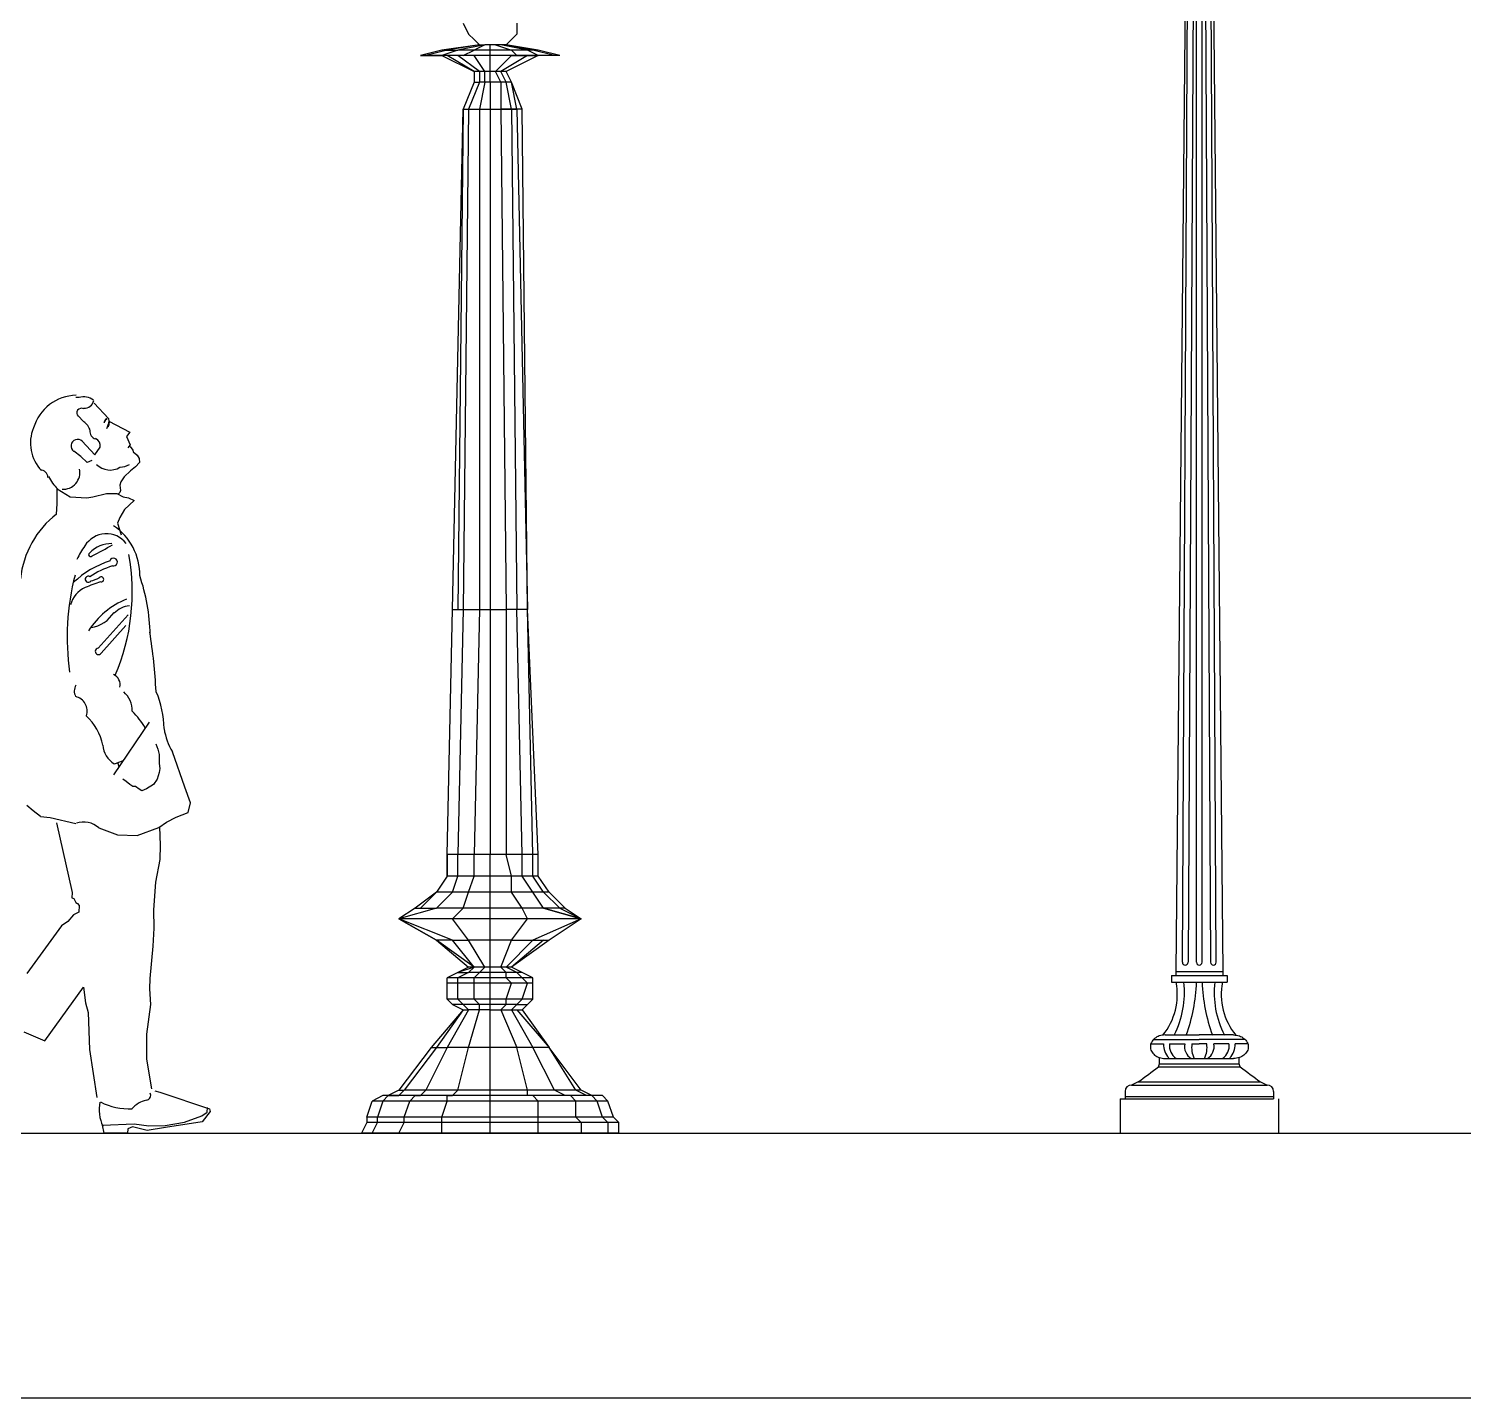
# Model space of a CAD drawing. Header units: millimetres. Extents: x 0.8 to 22.3, y 11.9 to 23.2.
# Drawn here: x 8.172 to 11.565, y 11.94 to 15.18 of the extents above; entities that cross this region are included whole.
import ezdxf

# ---------------------------------------------------------------- set-up
doc = ezdxf.new("R2010")
doc.units = ezdxf.units.MM

msp = doc.modelspace()

# ---------------------------------------------------------------- linework, layer by layer
for p, q in [((10.9075, 15.3714), (10.8843, 12.95)), ((10.9729, 15.3714), (10.9961, 12.95)), ((10.9003, 12.9718), (10.9127, 15.3497)), ((10.926, 15.3497), (10.9136, 12.9718)), ((10.9336, 12.9718), (10.9336, 15.3497)), ((10.9468, 12.9718), (10.9468, 15.3497)), ((10.9544, 15.3497), (10.9669, 12.9718)), ((10.9801, 12.9718), (10.9677, 15.3497)), ((9.1996, 15.193), (9.2123, 15.1676)), ((9.2123, 15.1676), (9.225, 15.155)), ((9.225, 15.155), (9.2123, 15.1676)), ((9.3264, 15.1676), (9.3137, 15.155)), ((9.3264, 15.193), (9.3264, 15.1676)), ((9.2377, 15.1423), (9.149, 15.1296)), ((9.2377, 15.1423), (9.1616, 15.1296)), ((9.2503, 15.1423), (9.187, 15.1296)), ((9.225, 15.155), (9.2377, 15.1423)), ((9.225, 15.155), (9.2377, 15.1423)), ((9.2503, 15.1423), (9.225, 15.1296)), ((9.2377, 15.1423), (9.2503, 15.1423)), ((9.263, 15.1423), (9.2503, 15.1423)), ((9.263, 15.1296), (9.263, 15.1423)), ((9.2757, 15.1423), (9.263, 15.1423)), ((9.2884, 15.1423), (9.2757, 15.1423)), ((9.2757, 15.1423), (9.3137, 15.1296)), ((9.3517, 15.1296), (9.2884, 15.1423)), ((9.3644, 15.1296), (9.2884, 15.1423)), ((9.301, 15.1423), (9.2884, 15.1423)), ((9.3137, 15.155), (9.301, 15.1423)), ((9.3771, 15.1296), (9.301, 15.1423)), ((9.149, 15.1296), (9.0983, 15.1169)), ((9.0983, 15.1169), (9.149, 15.1169)), ((9.1109, 15.1169), (9.0983, 15.1169)), ((9.1616, 15.1296), (9.1109, 15.1169)), ((9.149, 15.1169), (9.1109, 15.1169)), ((9.1616, 15.1169), (9.1109, 15.1169)), ((9.187, 15.1296), (9.149, 15.1169)), ((9.149, 15.1296), (9.1616, 15.1296)), ((9.149, 15.1169), (9.225, 15.0789)), ((9.187, 15.1169), (9.149, 15.1169)), ((9.1996, 15.1169), (9.149, 15.1169)), ((9.1616, 15.1169), (9.149, 15.1169)), ((9.1616, 15.1296), (9.187, 15.1296)), ((9.187, 15.1169), (9.1616, 15.1169)), ((9.225, 15.0789), (9.1616, 15.1169)), ((9.225, 15.1296), (9.187, 15.1296)), ((9.2377, 15.0789), (9.187, 15.1169)), ((9.225, 15.1169), (9.187, 15.1169)), ((9.1996, 15.1169), (9.225, 15.1296)), ((9.263, 15.1169), (9.1996, 15.1169)), ((9.225, 15.1169), (9.1996, 15.1169)), ((9.263, 15.1296), (9.225, 15.1296)), ((9.263, 15.1169), (9.225, 15.1169)), ((9.2503, 15.0789), (9.225, 15.1169)), ((9.263, 15.1169), (9.263, 15.1296)), ((9.3137, 15.1296), (9.263, 15.1296)), ((9.263, 15.0789), (9.263, 15.1169)), ((9.3264, 15.1169), (9.263, 15.1169)), ((9.3137, 15.1169), (9.263, 15.1169)), ((9.2757, 15.0789), (9.3137, 15.1169)), ((9.3517, 15.1169), (9.2884, 15.0789)), ((9.3771, 15.1169), (9.301, 15.0789)), ((9.3771, 15.1169), (9.301, 15.0789)), ((9.3517, 15.1296), (9.3137, 15.1296)), ((9.3137, 15.1296), (9.3264, 15.1169)), ((9.3137, 15.1169), (9.3517, 15.1169)), ((9.3137, 15.1169), (9.3264, 15.1169)), ((9.3771, 15.1169), (9.3264, 15.1169)), ((9.3771, 15.1169), (9.3517, 15.1296)), ((9.3644, 15.1296), (9.3517, 15.1296)), ((9.3771, 15.1169), (9.3517, 15.1169)), ((9.3517, 15.1169), (9.3771, 15.1169)), ((9.4151, 15.1169), (9.3644, 15.1296)), ((9.3771, 15.1296), (9.3644, 15.1296)), ((9.4278, 15.1169), (9.3771, 15.1296)), ((9.4278, 15.1169), (9.3771, 15.1169)), ((9.4151, 15.1169), (9.3771, 15.1169)), ((9.4151, 15.1169), (9.3771, 15.1169)), ((9.4278, 15.1169), (9.4151, 15.1169)), ((9.225, 15.0789), (9.225, 15.0536)), ((9.225, 15.0789), (9.225, 15.0536)), ((9.2377, 15.0789), (9.225, 15.0789)), ((9.2377, 15.0789), (9.2377, 15.0536)), ((9.2503, 15.0789), (9.2377, 15.0789)), ((9.263, 15.0789), (9.2503, 15.0789)), ((9.2503, 15.0536), (9.2503, 15.0789)), ((9.263, 15.0536), (9.263, 15.0789)), ((9.2757, 15.0789), (9.263, 15.0789)), ((9.2884, 15.0536), (9.2757, 15.0789)), ((9.2884, 15.0789), (9.2757, 15.0789)), ((9.301, 15.0536), (9.2884, 15.0789)), ((9.301, 15.0789), (9.2884, 15.0789)), ((9.3137, 15.0536), (9.301, 15.0789)), ((9.3137, 15.0536), (9.301, 15.0789)), ((9.225, 15.0536), (9.1996, 14.9902)), ((9.225, 15.0536), (9.1996, 14.9902)), ((9.2377, 15.0536), (9.2123, 14.9902)), ((9.225, 15.0536), (9.2377, 15.0536)), ((9.2503, 15.0536), (9.2377, 15.0536)), ((9.2503, 15.0536), (9.2377, 14.9902)), ((9.263, 15.0536), (9.2503, 15.0536)), ((9.263, 15.0536), (9.263, 14.9902)), ((9.2884, 15.0536), (9.263, 15.0536)), ((9.2884, 15.0536), (9.2884, 14.9902)), ((9.301, 15.0536), (9.2884, 15.0536)), ((9.3137, 14.9902), (9.301, 15.0536)), ((9.3137, 15.0536), (9.301, 15.0536)), ((9.3391, 14.9902), (9.3137, 15.0536)), ((9.3264, 14.9902), (9.3137, 15.0536)), ((9.1743, 13.806), (9.1996, 14.9902)), ((9.1996, 14.9902), (9.187, 13.806)), ((9.2123, 14.9902), (9.1996, 13.806)), ((9.1996, 14.9902), (9.2123, 14.9902)), ((9.2123, 14.9902), (9.2377, 14.9902)), ((9.2377, 14.9902), (9.263, 14.9902)), ((9.2377, 14.9902), (9.2377, 13.806)), ((9.263, 14.9902), (9.263, 13.806)), ((9.263, 14.9902), (9.2884, 14.9902)), ((9.2884, 14.9902), (9.301, 13.806)), ((9.2884, 14.9902), (9.3137, 14.9902)), ((9.3137, 14.9902), (9.2884, 14.9902)), ((9.3137, 14.9902), (9.3264, 13.806)), ((9.3137, 14.9902), (9.3264, 14.9902)), ((9.3264, 14.9902), (9.3137, 14.9902)), ((9.3264, 14.9902), (9.3517, 13.806)), ((9.3391, 14.9902), (9.3264, 14.9902)), ((9.3517, 13.806), (9.3391, 14.9902)), ((8.2907, 14.3078), (8.2833, 14.3077)), ((8.3265, 14.2944), (8.3604, 14.2581)), ((8.2879, 14.2656), (8.3022, 14.2504)), ((8.3604, 14.2581), (8.3617, 14.2516)), ((8.3617, 14.2516), (8.4108, 14.2255)), ((8.4108, 14.2255), (8.4036, 14.2153)), ((8.4036, 14.2153), (8.4122, 14.1959)), ((8.2981, 14.2049), (8.3281, 14.172)), ((8.3281, 14.172), (8.3408, 14.1901)), ((8.4122, 14.1959), (8.4063, 14.1886)), ((8.4116, 14.1922), (8.4181, 14.1831)), ((8.4181, 14.1831), (8.4196, 14.1779)), ((8.2954, 14.1686), (8.2785, 14.1807)), ((8.3105, 14.1543), (8.2954, 14.1686)), ((8.3212, 14.1587), (8.3105, 14.1543)), ((8.4196, 14.1779), (8.4219, 14.1767)), ((8.4219, 14.1767), (8.4288, 14.1715)), ((8.4339, 14.154), (8.4248, 14.1441)), ((8.4288, 14.1715), (8.4335, 14.1635)), ((8.4335, 14.1635), (8.4339, 14.154)), ((8.3976, 14.1201), (8.3896, 14.1083)), ((8.4127, 14.1344), (8.3976, 14.1201)), ((8.4248, 14.1441), (8.4127, 14.1344)), ((8.2392, 14.0916), (8.2698, 14.0732)), ((8.2392, 14.0824), (8.2392, 14.0916)), ((8.2392, 14.0564), (8.2392, 14.0824)), ((8.3234, 14.0732), (8.3556, 14.0809)), ((8.3556, 14.0809), (8.3801, 14.0809)), ((8.3801, 14.0809), (8.3954, 14.0732)), ((8.3837, 14.0795), (8.3835, 14.0792)), ((8.3876, 14.0833), (8.3837, 14.0795)), ((8.3889, 14.0881), (8.3876, 14.0833)), ((8.3896, 14.1083), (8.3877, 14.1006)), ((8.3877, 14.1006), (8.3889, 14.0881)), ((8.238, 14.0322), (8.2392, 14.0564)), ((8.2698, 14.0732), (8.3096, 14.0702)), ((8.3096, 14.0702), (8.3234, 14.0732)), ((8.3954, 14.0732), (8.4076, 14.0702)), ((8.4214, 14.0641), (8.3984, 14.0426)), ((8.4076, 14.0702), (8.4214, 14.0641)), ((8.3877, 14.0243), (8.3816, 14.0105)), ((8.3984, 14.0426), (8.3877, 14.0243)), ((8.3816, 14.0105), (8.3908, 13.9829)), ((8.4068, 13.7939), (8.3359, 13.7148)), ((9.1616, 13.2266), (9.1743, 13.806)), ((9.1743, 13.806), (9.187, 13.806)), ((9.1996, 13.806), (9.187, 13.2266)), ((9.187, 13.806), (9.1996, 13.806)), ((9.1996, 13.806), (9.2377, 13.806)), ((9.2377, 13.806), (9.225, 13.2266)), ((9.2377, 13.806), (9.263, 13.806)), ((9.263, 13.806), (9.263, 13.2266)), ((9.263, 13.806), (9.301, 13.806)), ((9.301, 13.806), (9.301, 13.2266)), ((9.3264, 13.806), (9.301, 13.806)), ((9.3391, 13.2266), (9.3264, 13.806)), ((9.3517, 13.806), (9.3264, 13.806)), ((9.3644, 13.2266), (9.3517, 13.806)), ((9.3771, 13.2266), (9.3517, 13.806)), ((8.4015, 13.7684), (8.3434, 13.7032)), ((8.4568, 13.5402), (8.3722, 13.415)), ((8.5414, 13.3863), (8.512, 13.4698)), ((8.3825, 13.4426), (8.3851, 13.4341)), ((8.5545, 13.3487), (8.5414, 13.3863)), ((8.1823, 13.33), (8.1677, 13.3429)), ((8.5489, 13.3262), (8.5545, 13.3487)), ((8.1998, 13.3168), (8.1823, 13.33)), ((8.1998, 13.3168), (8.2228, 13.3142)), ((8.2228, 13.3142), (8.2836, 13.3005)), ((8.2375, 13.3019), (8.2745, 13.1371)), ((8.4793, 13.2904), (8.4981, 13.3036)), ((8.4981, 13.3036), (8.5207, 13.3149)), ((8.5207, 13.3149), (8.5489, 13.3262)), ((8.3377, 13.2895), (8.3816, 13.2735)), ((8.3816, 13.2735), (8.4286, 13.2717)), ((8.4286, 13.2717), (8.4793, 13.2904)), ((8.4813, 13.2923), (8.4826, 13.2491)), ((8.4826, 13.2491), (8.4819, 13.215)), ((8.4819, 13.215), (8.4715, 13.1617)), ((9.1616, 13.1759), (9.1616, 13.2266)), ((9.1616, 13.2266), (9.1616, 13.1759)), ((9.187, 13.2266), (9.1616, 13.2266)), ((9.187, 13.1759), (9.187, 13.2266)), ((9.225, 13.2266), (9.187, 13.2266)), ((9.263, 13.2266), (9.225, 13.2266)), ((9.225, 13.1759), (9.225, 13.2266)), ((9.263, 13.1759), (9.263, 13.2266)), ((9.301, 13.2266), (9.263, 13.2266)), ((9.3137, 13.1759), (9.301, 13.2266)), ((9.3391, 13.2266), (9.301, 13.2266)), ((9.3391, 13.1759), (9.3391, 13.2266)), ((9.3644, 13.2266), (9.3391, 13.2266)), ((9.3644, 13.1759), (9.3644, 13.2266)), ((9.3771, 13.2266), (9.3644, 13.2266)), ((9.3771, 13.1759), (9.3771, 13.2266)), ((9.1616, 13.1759), (9.1363, 13.1379)), ((9.1616, 13.1759), (9.1363, 13.1379)), ((9.187, 13.1759), (9.1616, 13.1759)), ((9.1743, 13.1379), (9.187, 13.1759)), ((9.225, 13.1759), (9.187, 13.1759)), ((9.2123, 13.1379), (9.225, 13.1759)), ((9.263, 13.1759), (9.225, 13.1759)), ((9.263, 13.1379), (9.263, 13.1759)), ((9.3137, 13.1759), (9.263, 13.1759)), ((9.3391, 13.1759), (9.3137, 13.1759)), ((9.3137, 13.1379), (9.3137, 13.1759)), ((9.3644, 13.1379), (9.3391, 13.1759)), ((9.3644, 13.1759), (9.3391, 13.1759)), ((9.3897, 13.1379), (9.3644, 13.1759)), ((9.3771, 13.1759), (9.3644, 13.1759)), ((9.4024, 13.1379), (9.3771, 13.1759)), ((8.2745, 13.1371), (8.2739, 13.1244)), ((8.4715, 13.1617), (8.4669, 13.0962)), ((9.1363, 13.1379), (9.0856, 13.0999)), ((9.1363, 13.1379), (9.0983, 13.0999)), ((9.1743, 13.1379), (9.1363, 13.1379)), ((9.1743, 13.1379), (9.1363, 13.0999)), ((9.2123, 13.1379), (9.1743, 13.1379)), ((9.1996, 13.0999), (9.2123, 13.1379)), ((9.263, 13.1379), (9.2123, 13.1379)), ((9.263, 13.0999), (9.263, 13.1379)), ((9.3137, 13.1379), (9.263, 13.1379)), ((9.3391, 13.0999), (9.3137, 13.1379)), ((9.3644, 13.1379), (9.3137, 13.1379)), ((9.3897, 13.0999), (9.3644, 13.1379)), ((9.3897, 13.1379), (9.3644, 13.1379)), ((9.4278, 13.0999), (9.3897, 13.1379)), ((9.4024, 13.1379), (9.3897, 13.1379)), ((9.4404, 13.0999), (9.4024, 13.1379)), ((8.2739, 13.1244), (8.2789, 13.123)), ((8.2789, 13.123), (8.2833, 13.1133)), ((8.2833, 13.1133), (8.2876, 13.1112)), ((8.2876, 13.1112), (8.2914, 13.1063)), ((8.2914, 13.1063), (8.2904, 13.0901)), ((8.4669, 13.0962), (8.4679, 13.0526)), ((9.0856, 13.0999), (9.0476, 13.0745)), ((9.1363, 13.0999), (9.0476, 13.0745)), ((9.0856, 13.0999), (9.0983, 13.0999)), ((9.0983, 13.0999), (9.1363, 13.0999)), ((9.1996, 13.0999), (9.1363, 13.0999)), ((9.1743, 13.0745), (9.1996, 13.0999)), ((9.263, 13.0999), (9.1996, 13.0999)), ((9.263, 13.0745), (9.263, 13.0999)), ((9.3391, 13.0999), (9.263, 13.0999)), ((9.3517, 13.0745), (9.3391, 13.0999)), ((9.3897, 13.0999), (9.3391, 13.0999)), ((9.4785, 13.0745), (9.3897, 13.0999)), ((9.3897, 13.0999), (9.4785, 13.0745)), ((9.4278, 13.0999), (9.3897, 13.0999)), ((9.4278, 13.0999), (9.4785, 13.0745)), ((9.4404, 13.0999), (9.4278, 13.0999)), ((9.4404, 13.0999), (9.4785, 13.0745)), ((8.2642, 13.0681), (8.2496, 13.0577)), ((8.278, 13.084), (8.2642, 13.0681)), ((8.2904, 13.0901), (8.278, 13.084)), ((9.0476, 13.0745), (9.1363, 13.0238)), ((9.1363, 13.0238), (9.0476, 13.0745)), ((9.1743, 13.0238), (9.0476, 13.0745)), ((9.1743, 13.0745), (9.0476, 13.0745)), ((9.1743, 13.0238), (9.0476, 13.0745)), ((9.263, 13.0745), (9.1743, 13.0745)), ((9.2123, 13.0238), (9.1743, 13.0745)), ((9.3517, 13.0745), (9.263, 13.0745)), ((9.263, 13.0238), (9.263, 13.0745)), ((9.3137, 13.0238), (9.3517, 13.0745)), ((9.4785, 13.0745), (9.3517, 13.0745)), ((9.4785, 13.0745), (9.3644, 13.0238)), ((9.4785, 13.0745), (9.4024, 13.0238)), ((8.2496, 13.0577), (8.1679, 12.9449)), ((8.4679, 13.0526), (8.4654, 13.0102)), ((8.4654, 13.0102), (8.4585, 12.9336)), ((9.1363, 13.0238), (9.2123, 12.9605)), ((9.225, 12.9605), (9.1363, 13.0238)), ((9.1743, 13.0238), (9.1363, 13.0238)), ((9.225, 12.9605), (9.1743, 13.0238)), ((9.1743, 13.0238), (9.2123, 13.0238)), ((9.263, 13.0238), (9.2123, 13.0238)), ((9.2503, 12.9605), (9.2123, 13.0238)), ((9.263, 12.9605), (9.263, 13.0238)), ((9.3137, 13.0238), (9.263, 13.0238)), ((9.2884, 12.9605), (9.3137, 13.0238)), ((9.3644, 13.0238), (9.301, 12.9605)), ((9.4024, 13.0238), (9.3137, 12.9605)), ((9.3897, 13.0238), (9.3137, 12.9605)), ((9.3137, 13.0238), (9.3644, 13.0238)), ((9.3644, 13.0238), (9.3897, 13.0238)), ((9.3897, 13.0238), (9.4024, 13.0238)), ((9.2123, 12.9605), (9.187, 12.9478)), ((9.225, 12.9605), (9.187, 12.9478)), ((9.225, 12.9605), (9.2123, 12.9605)), ((9.225, 12.9605), (9.2123, 12.9478)), ((9.2503, 12.9605), (9.225, 12.9605)), ((9.2377, 12.9478), (9.2503, 12.9605)), ((9.263, 12.9605), (9.2503, 12.9605)), ((9.263, 12.9478), (9.263, 12.9605)), ((9.2884, 12.9605), (9.263, 12.9605)), ((9.301, 12.9478), (9.2884, 12.9605)), ((9.301, 12.9605), (9.2884, 12.9605)), ((9.3264, 12.9478), (9.301, 12.9605)), ((9.3137, 12.9605), (9.301, 12.9605)), ((9.3391, 12.9478), (9.3137, 12.9605)), ((9.3391, 12.9478), (9.3137, 12.9605)), ((8.4585, 12.9336), (8.458, 12.9089)), ((9.187, 12.9478), (9.1616, 12.9351)), ((9.187, 12.9478), (9.1616, 12.9351)), ((9.187, 12.9351), (9.1616, 12.9351)), ((9.1616, 12.9224), (9.1616, 12.9351)), ((9.187, 12.9478), (9.2123, 12.9478)), ((9.2123, 12.9478), (9.187, 12.9351)), ((9.187, 12.9224), (9.187, 12.9351)), ((9.225, 12.9351), (9.187, 12.9351)), ((9.2377, 12.9478), (9.2123, 12.9478)), ((9.225, 12.9351), (9.2377, 12.9478)), ((9.263, 12.9351), (9.225, 12.9351)), ((9.225, 12.9224), (9.225, 12.9351)), ((9.263, 12.9478), (9.2377, 12.9478)), ((9.263, 12.9351), (9.263, 12.9478)), ((9.301, 12.9478), (9.263, 12.9478)), ((9.263, 12.9224), (9.263, 12.9351)), ((9.301, 12.9351), (9.263, 12.9351)), ((9.301, 12.9351), (9.301, 12.9478)), ((9.3264, 12.9478), (9.301, 12.9478)), ((9.3391, 12.9351), (9.301, 12.9351)), ((9.3137, 12.9224), (9.301, 12.9351)), ((9.3391, 12.9351), (9.3264, 12.9478)), ((9.3391, 12.9478), (9.3264, 12.9478)), ((9.3644, 12.9351), (9.3391, 12.9478)), ((9.3517, 12.9224), (9.3391, 12.9351)), ((9.3644, 12.9351), (9.3391, 12.9351)), ((9.3644, 12.9224), (9.3644, 12.9351)), ((10.8741, 12.9404), (11.0064, 12.9404)), ((10.8741, 12.9404), (10.8741, 12.9246)), ((10.8843, 12.95), (10.9961, 12.95)), ((10.8843, 12.95), (10.8843, 12.9404)), ((10.9961, 12.95), (10.9961, 12.9404)), ((11.0064, 12.9404), (11.0064, 12.9246)), ((8.2103, 12.7859), (8.3015, 12.9127)), ((8.3015, 12.9127), (8.3066, 12.8762)), ((8.458, 12.9089), (8.4598, 12.8721)), ((9.187, 12.9224), (9.1616, 12.9224)), ((9.1616, 12.8844), (9.1616, 12.9224)), ((9.187, 12.8844), (9.187, 12.9224)), ((9.225, 12.9224), (9.187, 12.9224)), ((9.263, 12.9224), (9.225, 12.9224)), ((9.225, 12.8844), (9.225, 12.9224)), ((9.263, 12.8844), (9.263, 12.9224)), ((9.3137, 12.9224), (9.263, 12.9224)), ((9.301, 12.8844), (9.3137, 12.9224)), ((9.3517, 12.9224), (9.3137, 12.9224)), ((9.3391, 12.8844), (9.3517, 12.9224)), ((9.3644, 12.9224), (9.3517, 12.9224)), ((9.3644, 12.8844), (9.3644, 12.9224)), ((10.8741, 12.9246), (11.0064, 12.9246)), ((8.3066, 12.8762), (8.3127, 12.8529)), ((8.4598, 12.8721), (8.4508, 12.8014)), ((9.1996, 12.8591), (9.1236, 12.7704)), ((9.1996, 12.8591), (9.1363, 12.7704)), ((9.1616, 12.8844), (9.1743, 12.8717)), ((9.187, 12.8844), (9.1616, 12.8844)), ((9.2123, 12.8591), (9.1616, 12.7704)), ((9.1743, 12.8717), (9.1996, 12.8591)), ((9.187, 12.8717), (9.1743, 12.8717)), ((9.1996, 12.8717), (9.187, 12.8844)), ((9.225, 12.8844), (9.187, 12.8844)), ((9.1996, 12.8717), (9.187, 12.8717)), ((9.1996, 12.8717), (9.2123, 12.8591)), ((9.2377, 12.8717), (9.1996, 12.8717)), ((9.1996, 12.8591), (9.2123, 12.8591)), ((9.2123, 12.7704), (9.2377, 12.8591)), ((9.2377, 12.8591), (9.2123, 12.8591)), ((9.263, 12.8844), (9.225, 12.8844)), ((9.2377, 12.8717), (9.225, 12.8844)), ((9.263, 12.8717), (9.2377, 12.8717)), ((9.2377, 12.8591), (9.2377, 12.8717)), ((9.263, 12.8591), (9.2377, 12.8591)), ((9.263, 12.8717), (9.263, 12.8844)), ((9.301, 12.8844), (9.263, 12.8844)), ((9.263, 12.8591), (9.263, 12.8717)), ((9.301, 12.8717), (9.263, 12.8717)), ((9.263, 12.7704), (9.263, 12.8591)), ((9.263, 12.8591), (9.2884, 12.8591)), ((9.301, 12.8717), (9.2884, 12.8591)), ((9.2884, 12.8591), (9.3264, 12.7704)), ((9.2884, 12.8591), (9.3137, 12.8591)), ((9.3391, 12.8844), (9.301, 12.8844)), ((9.301, 12.8717), (9.301, 12.8844)), ((9.3264, 12.8717), (9.301, 12.8717)), ((9.3264, 12.8717), (9.3137, 12.8591)), ((9.3137, 12.8591), (9.3644, 12.7704)), ((9.3137, 12.8591), (9.3264, 12.8591)), ((9.3264, 12.8717), (9.3391, 12.8844)), ((9.3264, 12.8717), (9.3517, 12.8717)), ((9.3264, 12.8591), (9.4024, 12.7704)), ((9.3264, 12.8591), (9.3391, 12.8591)), ((9.3644, 12.8844), (9.3391, 12.8844)), ((9.3517, 12.8717), (9.3391, 12.8591)), ((9.3391, 12.8591), (9.4024, 12.7704)), ((9.3644, 12.8844), (9.3517, 12.8717)), ((8.3127, 12.8529), (8.3158, 12.7658)), ((8.1604, 12.8071), (8.2103, 12.7859)), ((8.4508, 12.8014), (8.4503, 12.7427)), ((10.8591, 12.7998), (10.9402, 12.7998)), ((11.0213, 12.7998), (10.9402, 12.7998)), ((8.3158, 12.7658), (8.3328, 12.6518)), ((9.1236, 12.7704), (9.0476, 12.669)), ((9.1363, 12.7704), (9.0602, 12.669)), ((9.1616, 12.7704), (9.1109, 12.669)), ((9.1236, 12.7704), (9.1363, 12.7704)), ((9.1363, 12.7704), (9.1616, 12.7704)), ((9.2123, 12.7704), (9.1616, 12.7704)), ((9.187, 12.669), (9.2123, 12.7704)), ((9.263, 12.7704), (9.2123, 12.7704)), ((9.263, 12.669), (9.263, 12.7704)), ((9.3264, 12.7704), (9.263, 12.7704)), ((9.3517, 12.669), (9.3264, 12.7704)), ((9.3644, 12.7704), (9.3264, 12.7704)), ((9.4151, 12.669), (9.3644, 12.7704)), ((9.4024, 12.7704), (9.3644, 12.7704)), ((9.4658, 12.669), (9.4024, 12.7704)), ((9.4785, 12.669), (9.4024, 12.7704)), ((10.8255, 12.7788), (10.8557, 12.7788)), ((10.8316, 12.7888), (10.9402, 12.7888)), ((10.87, 12.7788), (10.9056, 12.7788)), ((10.9227, 12.7788), (10.9402, 12.7788)), ((11.0488, 12.7888), (10.9402, 12.7888)), ((10.9577, 12.7788), (10.9402, 12.7788)), ((11.0104, 12.7788), (10.9748, 12.7788)), ((11.0549, 12.7788), (11.0247, 12.7788)), ((8.4503, 12.7427), (8.4626, 12.6722)), ((10.8436, 12.7246), (10.846, 12.7318)), ((10.8436, 12.7246), (11.0368, 12.7246)), ((10.846, 12.7318), (10.846, 12.7463)), ((10.846, 12.7318), (11.0344, 12.7318)), ((10.8591, 12.7443), (11.0213, 12.7443)), ((11.0344, 12.7318), (11.0344, 12.7463)), ((11.0368, 12.7246), (11.0344, 12.7318)), ((10.7956, 12.6889), (10.7799, 12.6815)), ((10.7956, 12.6889), (11.0848, 12.6889)), ((11.0848, 12.6889), (11.1005, 12.6815)), ((8.4702, 12.6677), (8.4824, 12.6645)), ((8.4824, 12.6645), (8.5996, 12.625)), ((9.0095, 12.6563), (8.9842, 12.6436)), ((9.0222, 12.6563), (9.0095, 12.6563)), ((9.0222, 12.6563), (9.0095, 12.6563)), ((9.0095, 12.6436), (9.0222, 12.6563)), ((9.0476, 12.669), (9.0222, 12.6563)), ((9.0222, 12.6563), (9.0476, 12.6563)), ((9.0222, 12.6563), (9.0476, 12.6563)), ((9.0856, 12.6563), (9.0222, 12.6563)), ((9.0476, 12.669), (9.0602, 12.669)), ((9.0602, 12.669), (9.0476, 12.6563)), ((9.0983, 12.6563), (9.0476, 12.6563)), ((9.1109, 12.669), (9.0602, 12.669)), ((9.0729, 12.6436), (9.0856, 12.6563)), ((9.0856, 12.6563), (9.0983, 12.6563)), ((9.1616, 12.6563), (9.0856, 12.6563)), ((9.0983, 12.6563), (9.1109, 12.669)), ((9.1743, 12.6563), (9.0983, 12.6563)), ((9.187, 12.669), (9.1109, 12.669)), ((9.263, 12.6563), (9.1616, 12.6563)), ((9.1616, 12.6563), (9.1743, 12.6563)), ((9.1616, 12.6436), (9.1616, 12.6563)), ((9.1743, 12.6563), (9.187, 12.669)), ((9.263, 12.6563), (9.1743, 12.6563)), ((9.263, 12.669), (9.187, 12.669)), ((9.3517, 12.669), (9.263, 12.669)), ((9.263, 12.6563), (9.263, 12.669)), ((9.3517, 12.6563), (9.263, 12.6563)), ((9.3644, 12.6563), (9.263, 12.6563)), ((9.263, 12.6436), (9.263, 12.6563)), ((9.4151, 12.669), (9.3517, 12.669)), ((9.3517, 12.6563), (9.3517, 12.669)), ((9.4404, 12.6563), (9.3517, 12.6563)), ((9.3644, 12.6563), (9.3517, 12.6563)), ((9.4531, 12.6563), (9.3644, 12.6563)), ((9.3771, 12.6436), (9.3644, 12.6563)), ((9.4404, 12.6563), (9.4151, 12.669)), ((9.4658, 12.669), (9.4151, 12.669)), ((9.4531, 12.6563), (9.4404, 12.6563)), ((9.4911, 12.6563), (9.4404, 12.6563)), ((9.5038, 12.6563), (9.4531, 12.6563)), ((9.4658, 12.6436), (9.4531, 12.6563)), ((9.4911, 12.6563), (9.4658, 12.669)), ((9.4785, 12.669), (9.4658, 12.669)), ((9.5038, 12.6563), (9.4785, 12.669)), ((9.5038, 12.6563), (9.4911, 12.6563)), ((9.5038, 12.6563), (9.4911, 12.6563)), ((9.5165, 12.6436), (9.5038, 12.6563)), ((9.5292, 12.6563), (9.5038, 12.6563)), ((9.5292, 12.6563), (9.5038, 12.6563)), ((9.5418, 12.6436), (9.5292, 12.6563)), ((10.7646, 12.6662), (10.7646, 12.6486)), ((10.7799, 12.6815), (11.1005, 12.6815)), ((11.1158, 12.6662), (11.1158, 12.6486)), ((8.5943, 12.6174), (8.5944, 12.6283)), ((8.5996, 12.625), (8.6013, 12.6185)), ((8.9715, 12.6056), (8.9842, 12.6436)), ((9.0095, 12.6436), (8.9842, 12.6436)), ((9.0095, 12.6436), (8.9969, 12.6056)), ((9.0729, 12.6436), (9.0095, 12.6436)), ((9.0602, 12.6056), (9.0729, 12.6436)), ((9.1616, 12.6436), (9.0729, 12.6436)), ((9.149, 12.6056), (9.1616, 12.6436)), ((9.263, 12.6436), (9.1616, 12.6436)), ((9.263, 12.6056), (9.263, 12.6436)), ((9.3771, 12.6436), (9.263, 12.6436)), ((9.3771, 12.6056), (9.3771, 12.6436)), ((9.4658, 12.6436), (9.3771, 12.6436)), ((9.4658, 12.6056), (9.4658, 12.6436)), ((9.5165, 12.6436), (9.4658, 12.6436)), ((9.5292, 12.6056), (9.5165, 12.6436)), ((9.5418, 12.6436), (9.5165, 12.6436)), ((9.5545, 12.6056), (9.5418, 12.6436)), ((10.7528, 12.6487), (11.1158, 12.6487)), ((10.7528, 12.6487), (10.7528, 12.5676)), ((10.7646, 12.654), (11.1158, 12.654)), ((11.1276, 12.6487), (11.1276, 12.5676)), ((8.3464, 12.5866), (8.4212, 12.5893)), ((8.3502, 12.5676), (8.3464, 12.5866)), ((8.4212, 12.5893), (8.456, 12.5853)), ((8.4948, 12.5858), (8.5403, 12.5937)), ((8.5825, 12.5942), (8.4953, 12.5806)), ((8.5403, 12.5937), (8.581, 12.6086)), ((8.581, 12.6086), (8.5943, 12.6174)), ((8.6013, 12.6185), (8.5825, 12.5942)), ((8.9715, 12.5929), (8.9589, 12.5676)), ((8.9715, 12.6056), (8.9715, 12.5929)), ((8.9969, 12.6056), (8.9715, 12.6056)), ((8.9969, 12.5929), (8.9715, 12.5929)), ((8.9842, 12.5676), (8.9969, 12.5929)), ((9.0602, 12.6056), (8.9969, 12.6056)), ((8.9969, 12.5929), (8.9969, 12.6056)), ((9.0602, 12.5929), (8.9969, 12.5929)), ((9.0476, 12.5676), (9.0602, 12.5929)), ((9.149, 12.6056), (9.0602, 12.6056)), ((9.0602, 12.5929), (9.0602, 12.6056)), ((9.149, 12.5929), (9.0602, 12.5929)), ((9.263, 12.6056), (9.149, 12.6056)), ((9.149, 12.5929), (9.149, 12.6056)), ((9.263, 12.5929), (9.149, 12.5929)), ((9.149, 12.5676), (9.149, 12.5929)), ((9.3771, 12.6056), (9.263, 12.6056)), ((9.263, 12.5929), (9.263, 12.6056)), ((9.3771, 12.5929), (9.263, 12.5929)), ((9.263, 12.5676), (9.263, 12.5929)), ((9.4658, 12.6056), (9.3771, 12.6056)), ((9.3771, 12.5929), (9.3771, 12.6056)), ((9.4785, 12.5929), (9.3771, 12.5929)), ((9.3771, 12.5676), (9.3771, 12.5929)), ((9.5292, 12.6056), (9.4658, 12.6056)), ((9.4785, 12.5929), (9.4658, 12.6056)), ((9.5418, 12.5929), (9.4785, 12.5929)), ((9.4785, 12.5929), (9.4785, 12.5676)), ((9.5418, 12.5929), (9.5292, 12.6056)), ((9.5545, 12.6056), (9.5292, 12.6056)), ((9.5418, 12.5929), (9.5418, 12.5676)), ((9.5672, 12.5929), (9.5418, 12.5929)), ((9.5672, 12.5929), (9.5545, 12.6056)), ((9.5672, 12.5676), (9.5672, 12.5929)), ((2.1594, 12.5676), (12.5953, 12.5676)), ((8.4059, 12.5672), (8.3502, 12.5676)), ((8.4063, 12.5781), (8.4059, 12.5672)), ((8.4175, 12.5822), (8.4063, 12.5781)), ((8.4523, 12.5741), (8.4175, 12.5822)), ((8.4953, 12.5806), (8.4523, 12.5741)), ((8.456, 12.5853), (8.4948, 12.5858)), ((8.9842, 12.5676), (8.9589, 12.5676)), ((8.9842, 12.5676), (8.9589, 12.5676)), ((9.0476, 12.5676), (8.9842, 12.5676)), ((9.149, 12.5676), (9.0476, 12.5676)), ((9.263, 12.5676), (9.0983, 12.5676)), ((9.263, 12.5676), (9.149, 12.5676)), ((9.263, 12.5676), (9.4404, 12.5676)), ((9.3771, 12.5676), (9.263, 12.5676)), ((9.4785, 12.5676), (9.3771, 12.5676)), ((9.5418, 12.5676), (9.4785, 12.5676)), ((9.5672, 12.5676), (9.5418, 12.5676)), ((9.5672, 12.5676), (9.5418, 12.5676))]:
    msp.add_line(p, q)
msp.add_lwpolyline([(8.4723, 13.4884), (8.4776, 13.4759), (8.4803, 13.4634), (8.4803, 13.4519), (8.4803, 13.4421), (8.4821, 13.4305), (8.4803, 13.4207), (8.4758, 13.4047), (8.4669, 13.3923), (8.4509, 13.3825), (8.4393, 13.3771), (8.4331, 13.3816), (8.4242, 13.3878), (8.418, 13.3878), (8.4109, 13.3923), (8.4028, 13.3994), (8.3948, 13.4047)])
for points in [[(10.8591, 12.7998, 0.080271), (10.8455, 12.7976, 0.088989), (10.8346, 12.7916, 0.104929), (10.827, 12.7823, 0.119868), (10.8245, 12.772, 0.119868), (10.827, 12.7617, 0.104929), (10.8346, 12.7524, 0.088989), (10.8455, 12.7465, 0.080271), (10.8591, 12.7443, 0.080271)], [(11.0213, 12.7998, -0.080271), (11.0349, 12.7976, -0.088989), (11.0458, 12.7916, -0.104929), (11.0535, 12.7823, -0.119868), (11.056, 12.772, -0.119868), (11.0535, 12.7617, -0.104929), (11.0458, 12.7524, -0.088989), (11.0349, 12.7465, -0.080271), (11.0213, 12.7443, -0.080271)]]:
    msp.add_lwpolyline(points, format="xyb")
for centre, radius, start, end in [((8.2872, 14.2048), 0.1085, 91.6319, 163.3124), ((8.3021, 14.2711), 0.0381, 52.5173, 107.0491), ((8.3046, 14.3038), 0.0213, 262.7982, 352.7982), ((8.2969, 14.2713), 0.0112, 64.1632, 225.5725), ((8.2842, 14.2219), 0.0337, 12.754, 57.8529), ((8.388, 14.2277), 0.0433, 135.6979, 151.5848), ((8.3609, 14.2476), 0.0106, 116.2304, 179.4769), ((8.4187, 14.2189), 0.0643, 150.5973, 166.8575), ((8.4242, 14.2279), 0.0668, 160.1671, 170.556), ((8.2683, 14.1999), 0.0923, 157.0419, 224.5882), ((8.3356, 14.2278), 0.0189, 173.3206, 252.9712), ((8.3528, 14.2458), 0.00955, 307.5787, 18.1654), ((8.2879, 14.1931), 0.0158, 47.5794, 234.0288), ((8.3236, 14.1941), 0.0176, 347.1041, 68.6399), ((8.3641, 14.1803), 0.0441, 224.1871, 302.2635), ((8.3836, 14.1995), 0.0567, 274.0468, 298.0131), ((8.1989, 14.1181), 0.0186, 2.6441, 88.9088), ((8.3221, 14.1733), 0.1157, 206.8531, 225.1511), ((8.2536, 14.13), 0.0393, 265.9678, 12.6268), ((8.3742, 13.8557), 0.2229, 127.6444, 173.9778), ((8.3557, 13.9258), 0.0597, 38.2282, 148.4089), ((8.2942, 13.8881), 0.1404, 358.993, 56.037), ((8.4316, 13.86), 0.1593, 142.6471, 155.9625), ((8.3682, 13.8901), 0.0722, 89.6789, 136.0088), ((7.8693, 14.8268), 1.0017, 296.8853, 300.0207), ((8.4349, 13.7033), 0.2292, 107.7879, 133.3945), ((8.3184, 13.9361), 0.00469, 116.2306, 325.1806), ((8.3725, 13.9185), 0.00918, 253.0915, 161.3385), ((7.9199, 13.8465), 0.4969, 336.8101, 10.4275), ((8.8464, 13.741), 0.5836, 165.4214, 188.1759), ((8.3128, 13.8779), 0.00717, 56.4922, 323.1062), ((8.4274, 13.72), 0.1979, 106.9043, 124.1206), ((8.3032, 13.9496), 0.0771, 281.383, 297.6432), ((8.3435, 13.8774), 0.00594, 260.9357, 139.5604), ((7.9858, 13.7351), 0.4736, 1.4776, 18.6778), ((8.3289, 13.803), 0.0599, 113.0065, 166.174), ((8.8011, 12.5253), 1.4224, 108.8374, 110.3952), ((8.4715, 13.6574), 0.1861, 111.5395, 148.0776), ((8.4148, 13.7601), 0.0553, 94.6867, 137.6061), ((8.3085, 13.8396), 0.0765, 278.1535, 328.4551), ((7.1953, 13.5487), 1.2794, 2.851, 9.1793), ((8.337, 13.7072), 0.0076, 98.1396, 327.7983), ((8.3622, 13.6287), 0.0259, 345.9882, 65.9519), ((8.3051, 13.6133), 0.0254, 147.2619, 209.5124), ((8.356, 13.5661), 0.0609, 359.9211, 48.1051), ((8.2681, 13.5229), 0.2239, 0.413, 23.4314), ((8.2747, 13.5659), 0.0355, 342.357, 76.3289), ((8.2108, 13.4539), 0.1404, 12.9744, 46.1076), ((8.2864, 13.4325), 0.1865, 30.2462, 45.5524), ((8.6479, 13.5497), 0.158, 189.4422, 210.4167), ((8.4049, 13.4904), 0.0579, 184.9052, 237.8039), ((8.3322, 13.5879), 0.1524, 286.1021, 294.4613), ((8.3014, 13.25), 0.0537, 47.3956, 108.1538), ((10.9069, 12.9718), 0.00663, 180, 0), ((10.9402, 12.9718), 0.00663, 180, 270), ((10.9402, 12.9718), 0.00663, 270, 0), ((10.9735, 12.9718), 0.00663, 180, 0), ((10.7342, 12.896), 0.154, 321.1959, 10.7126), ((10.6852, 12.8999), 0.2199, 332.9109, 6.4503), ((10.5179, 12.9404), 0.416, 340.2334, 357.8165), ((11.3626, 12.9404), 0.416, 182.1835, 199.7666), ((11.1952, 12.8999), 0.2199, 173.5497, 207.0891), ((11.1462, 12.896), 0.154, 169.2874, 218.8041), ((10.9006, 12.7761), 0.0449, 176.5953, 222.9704), ((10.9052, 12.7736), 0.0355, 171.6519, 235.6934), ((10.9391, 12.773), 0.034, 170.2411, 237.7068), ((10.9793, 12.7697), 0.0573, 170.9181, 206.3278), ((10.9011, 12.7697), 0.0573, 333.6722, 9.0819), ((10.9414, 12.773), 0.034, 302.2932, 9.7589), ((10.9753, 12.7736), 0.0355, 304.3066, 8.3481), ((10.9798, 12.7761), 0.0449, 317.0296, 3.4047), ((9.6354, 14.301), 1.9862, 305.7421, 307.4678), ((12.2451, 14.301), 1.9862, 232.5322, 234.2579), ((8.4489, 12.6571), 0.0116, 275.2213, 28.2129), ((10.7799, 12.6662), 0.0153, 90, 180), ((11.1005, 12.6662), 0.0153, 0, 90), ((8.4381, 12.624), 0.0994, 169.9802, 203.6646), ((8.4105, 12.7797), 0.1545, 243.5541, 272.2353), ((8.4634, 12.5844), 0.0626, 102.0905, 139.1115)]:
    msp.add_arc(centre, radius, start, end)
at = {"layer": 'DEFPOINTS'}
msp.add_lwpolyline([(0.7655, 23.2182), (22.3155, 23.2182), (22.3155, 11.9403), (0.7655, 11.9403)], close=True, dxfattribs=at)

doc.saveas('drawing.dxf')
